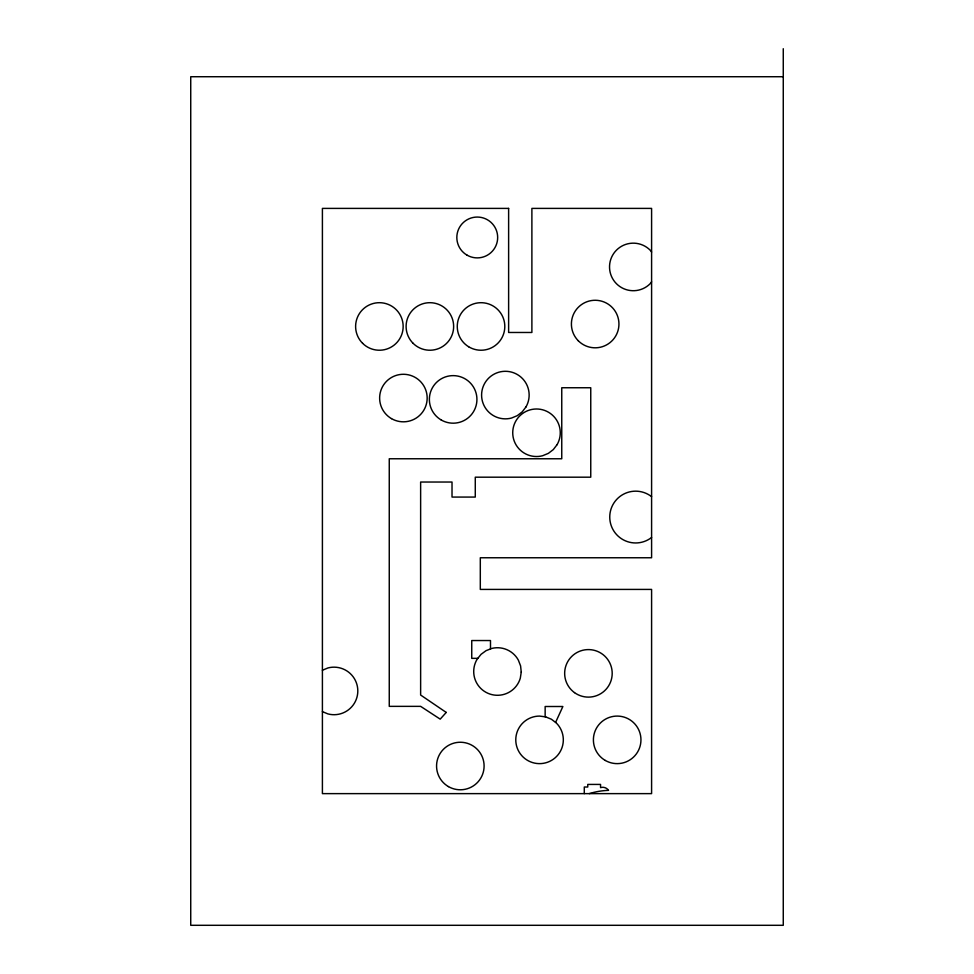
<?xml version="1.0" encoding="UTF-8"?>
<svg xmlns="http://www.w3.org/2000/svg" width="974" height="974" viewBox="0 0 974 974"><rect width="100%" height="100%" fill="white"/><g stroke="black" fill="none" stroke-linecap="round" stroke-linejoin="round"><path stroke-width="1.46" d="M555.582 722.44L562.875 706.503L545.148 706.503L545.148 716.815M651.594 281.827L650.121 283.751A23.778 23.778 0 0 1 616.493 283.751A23.778 23.778 0 0 1 616.493 250.123A23.778 23.778 0 0 1 650.121 250.123L651.594 252.047M322.406 670.246L327.885 667.969A23.778 23.778 0 0 1 357.811 690.943A23.778 23.778 0 0 1 327.885 713.905L322.406 711.629M783.266 76.727L190.734 76.727L190.734 925.3L783.266 925.3L783.266 48.7M477.808 658.351L471.745 658.351L471.745 640.539L490.494 640.539L490.494 648.94M584.29 793.603L584.29 787.016L587.76 787.016L587.76 784.423L600.556 784.423L600.556 787.637L602.102 787.309A7.098 7.098 0 0 1 608.519 790.352A74.231 74.231 0 0 0 589.331 793.603M651.594 537.478A25.896 25.896 0 0 1 616.603 534.616A25.896 25.896 0 0 1 616.603 499.516A25.896 25.896 0 0 1 651.594 496.655M521.248 672.072L520.299 678.208A23.778 23.778 0 0 1 487.864 693.257A23.778 23.778 0 0 1 477.187 659.13L481.083 654.309L486.087 650.644L491.882 648.404A23.778 23.778 0 0 1 518.351 660.116L520.591 665.912L521.248 672.072M525.96 406.962L522.186 411.88L517.267 415.667L511.533 418.041A23.778 23.778 0 0 1 481.594 395.079A23.778 23.778 0 0 1 511.533 372.105A23.778 23.778 0 0 1 525.96 406.962M557.091 444.655L553.317 449.574L548.386 453.348L542.652 455.722A23.778 23.778 0 0 1 512.726 432.76A23.778 23.778 0 0 1 542.652 409.798A23.778 23.778 0 0 1 557.091 444.655M446.226 712.432L440.199 719.141L420.634 706.357L389.259 706.357L389.259 458.766L561.755 458.766L561.755 387.749L590.755 387.749L590.755 477.187L475.275 477.187L475.275 497.069L452.021 497.069L452.021 482.033L420.634 482.033L420.634 695.034L446.226 712.432M508.623 208.399L322.406 208.399L322.406 793.627L651.594 793.627L651.594 589.416L480.304 589.416L480.304 557.761L651.594 557.761L651.594 208.399L531.889 208.399L531.889 332.475L508.623 332.475L508.623 208.399M545.708 716.888L539.559 716.085A23.778 23.778 0 0 0 516.585 746.011A23.778 23.778 0 0 0 551.442 760.451A23.778 23.778 0 0 0 556.361 723.049L551.442 719.262L545.708 716.888M467.045 255.151A20.405 20.405 0 0 0 497.665 237.473A20.405 20.405 0 0 0 467.045 219.795A20.405 20.405 0 0 0 467.045 255.151M578.361 340.851A23.778 23.778 0 0 0 618.137 330.198A23.778 23.778 0 0 0 589.027 301.076A23.778 23.778 0 0 0 578.361 340.851M441.259 420.001A23.778 23.778 0 0 0 476.931 399.401A23.778 23.778 0 0 0 441.259 378.813A23.778 23.778 0 0 0 441.259 420.001M391.511 418.637A23.778 23.778 0 0 0 427.172 398.049A23.778 23.778 0 0 0 391.511 377.462A23.778 23.778 0 0 0 391.511 418.637M362.572 343.274A23.778 23.778 0 0 0 402.347 332.621A23.778 23.778 0 0 0 373.237 303.498A23.778 23.778 0 0 0 362.572 343.274M413.061 343.274A23.778 23.778 0 0 0 452.837 332.621A23.778 23.778 0 0 0 423.727 303.498A23.778 23.778 0 0 0 413.061 343.274M468.604 346.732A23.778 23.778 0 0 0 504.8 327.094A23.778 23.778 0 0 0 469.699 305.568A23.778 23.778 0 0 0 468.604 346.732M574.502 692.624A23.778 23.778 0 0 0 612.074 675.786A23.778 23.778 0 0 0 578.69 651.667A23.778 23.778 0 0 0 574.502 692.624M605.292 760.451A23.778 23.778 0 0 0 640.953 739.863A23.778 23.778 0 0 0 605.292 719.262A23.778 23.778 0 0 0 605.292 760.451M448.442 786.602A23.778 23.778 0 0 0 484.102 766.014A23.778 23.778 0 0 0 448.442 745.427A23.778 23.778 0 0 0 448.442 786.602"/></g></svg>
